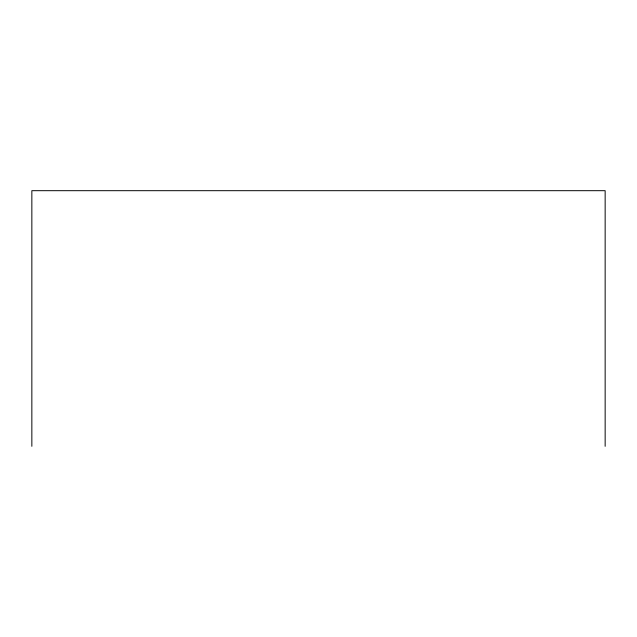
<?xml version="1.0" encoding="UTF-8"?>
<svg xmlns="http://www.w3.org/2000/svg" width="637" height="637" viewBox="0 0 637 637"><rect width="100%" height="100%" fill="white"/><g stroke="black" fill="none" stroke-linecap="round" stroke-linejoin="round"><path stroke-width="0.96" d="M605.15 446.314L605.15 190.686L31.85 190.686L31.85 446.314"/></g></svg>
